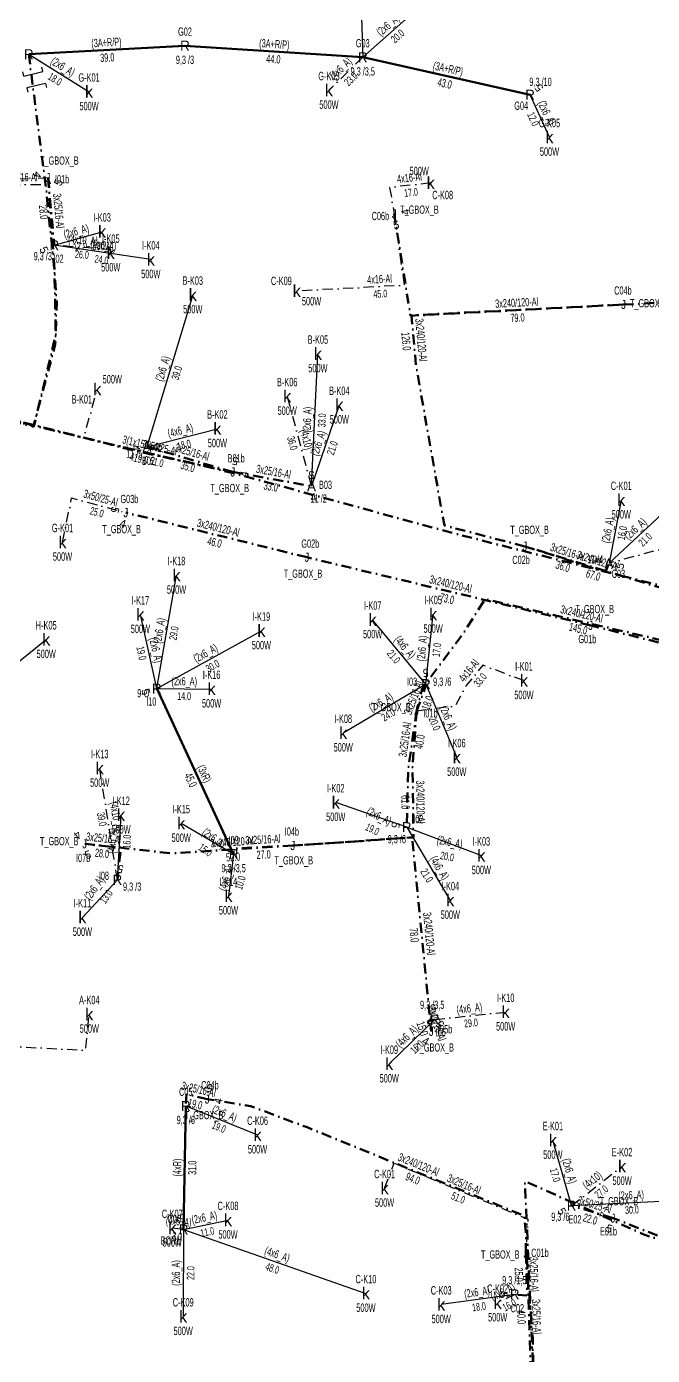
# Model space of a CAD drawing. Header units: millimetres. Extents: x 563565 to 566167, y 4094172 to 4096697.
# Drawn here: x 564455.6 to 564611.1, y 4095362.3 to 4095692.5 of the extents above; entities that cross this region are included whole.
import ezdxf
from ezdxf.enums import TextEntityAlignment as Align

# ---------------------------------------------------------------- set-up
doc = ezdxf.new("R2010")
doc.units = ezdxf.units.MM
doc.linetypes.add('DASHDOT', pattern=[5, 2.5, -1.25, 0, -1.25])
for name, color, linetype, lineweight in [('DIREK_AG_MEVCUT', 120, 'Continuous', 25), ('DIREK_BOX_YENI', 5, 'Continuous', 25), ('DIREK_OG_MEVCUT', 16, 'Continuous', 25), ('HAT_ABONE_HAVAI_MEVCUT', 56, 'Continuous', 30), ('HAT_ABONE_YERALTI_MEVCUT', 56, 'DASHDOT', 30), ('HAT_ABONE_YERALTI_YENI', 30, 'DASHDOT', 30), ('HAT_AG_HAVAI_MEVCUT', 126, 'Continuous', 50), ('HAT_AG_YERALTI_YENI', 3, 'DASHDOT', 50), ('HAT_BOX_YERALTI_YENI', 5, 'DASHDOT', 50), ('HAT_OG_YERALTI_YENI', 1, 'DASHDOT', 70), ('KOFRE_ABONE_MEVCUT', 6, 'Continuous', 25)]:
    doc.layers.add(name, color=color, linetype=linetype, lineweight=lineweight)
doc.layers.add('NIA_AG', color=5, linetype='Continuous')
doc.styles.add('Direk', font='B_CAD')
doc.styles.get("Standard").update_dxf_attribs({"font": 'Arial'})

# ---------------------------------------------------------------- blocks, each defined once
blk = doc.blocks.new('AG_NIA', base_point=(-64.4296, 129.8924))
at = {"layer": 'NIA_AG'}
for p, q in [((-64.429604, 132.292432), (-65.529604, 132.292432)), ((-64.429604, 127.492432), (-64.429604, 132.292432)), ((-64.429604, 127.492432), (-65.529604, 127.492432))]:
    blk.add_line(p, q, dxfattribs=at)

msp = doc.modelspace()

# ---------------------------------------------------------------- linework, layer by layer
at = {"layer": 'HAT_ABONE_HAVAI_MEVCUT'}
for p, q in [((564538.34, 4095708.89), (564539.12, 4095684.85)), ((564539.12, 4095684.85), (564554.05, 4095698.05)), ((564456.09, 4095685.6), (564471.09, 4095676.28)), ((564585.54, 4095664.97), (564580.71, 4095675.54)), ((564462.45, 4095638.14), (564474.32, 4095641.51)), ((564486.44, 4095634.56), (564462.45, 4095638.14)), ((564496.87, 4095625.82), (564485.49, 4095588.06)), ((564526.38, 4095578.26), (564527.97, 4095611.16)), ((564533.29, 4095598.43), (564526.38, 4095578.26)), ((564485.49, 4095588.06), (564502.99, 4095592.54)), ((564603.38, 4095574.81), (564600.33, 4095559.12)), ((564600.33, 4095559.12), (564615.87, 4095573.51)), ((564487.93, 4095527.95), (564492.84, 4095556.13)), ((564487.93, 4095527.95), (564483.84, 4095546.36)), ((564554.83, 4095529.08), (564541.58, 4095545.06)), ((564554.83, 4095529.08), (564556.61, 4095546.43)), ((564487.93, 4095527.95), (564513.93, 4095542.32)), ((564442.38, 4095525.67), (564460.44, 4095540.15)), ((564487.93, 4095527.95), (564501.55, 4095527.86)), ((564554.83, 4095529.08), (564534.27, 4095516.92)), ((564554.83, 4095529.08), (564562.49, 4095510.88)), ((564550.036075, 4095493.544816), (564532.4, 4095499.66)), ((564478.126916, 4095480.440283), (564479.03, 4095496.54)), ((564507.027222, 4095486.836264), (564493.99, 4095494.46)), ((564550.036075, 4095493.544816), (564568.6, 4095486.45)), ((564550.036075, 4095493.544816), (564560.89, 4095475.34)), ((564507.027222, 4095486.836264), (564505.75, 4095476.42)), ((564478.126916, 4095480.440283), (564469.44, 4095471.1)), ((564557.01, 4095445.72), (564545.7, 4095434.68)), ((564495.13, 4095424.27), (564512.97, 4095417.04)), ((564591.03, 4095399.47), (564586.37, 4095415.71)), ((564591.03, 4095399.47), (564620.82, 4095401)), ((564494.59, 4095393.55), (564505.63, 4095395.87)), ((564494.59, 4095393.55), (564491.77, 4095393.88)), ((564494.59, 4095393.55), (564494.49, 4095371.9)), ((564494.59, 4095393.55), (564539.91, 4095377.66)), ((564576.89, 4095377.42), (564558.62, 4095374.87))]:
    msp.add_line(p, q, dxfattribs=at)
at = {"layer": 'HAT_ABONE_YERALTI_MEVCUT', "flags": 128}
for points in [[(564539.12, 4095684.85), (564530.72, 4095676.64)], [(564476.48, 4095636.23), (564476.46, 4095637.07), (564462.45, 4095638.14)], [(564520.34, 4095600.59), (564526.38, 4095578.26)], [(564631.1, 4095567.36), (564600.33, 4095559.12)], [(564478.126916, 4095480.440283), (564473.73, 4095508.16)], [(564557.01, 4095445.72), (564574.64, 4095447.59)], [(564591.03, 4095399.47), (564603.58, 4095409.23)], [(564576.89, 4095377.42), (564572.66, 4095375.3)]]:
    msp.add_lwpolyline(points, dxfattribs=at)
at = {"layer": 'HAT_ABONE_YERALTI_YENI', "flags": 128}
for points in [[(564438.82, 4095672.9), (564450.842849, 4095672.981227), (564453.273604, 4095654.615522), (564460.903543, 4095654.936337)], [(564446.37, 4095653.16), (564461.5433, 4095653.224425), (564460.903543, 4095654.936337)], [(564556.01, 4095653.62), (564545.809193, 4095652.51352), (564546.954614, 4095645.947778)], [(564546.954614, 4095645.947778), (564549.413275, 4095628.204442), (564537.365836, 4095627.548799), (564522.72, 4095626.76)], [(564506.854148, 4095581.792313), (564469.727908, 4095590.272066), (564473.15, 4095602.36)], [(564464.49, 4095564.33), (564466.756187, 4095575.363478), (564480.235146, 4095571.696418)], [(564579.19, 4095529.94), (564568.99226, 4095533.777237), (564564.850973, 4095528.73567), (564562.060106, 4095523.604076), (564552.491284, 4095522.367535)], [(564440.532061, 4095399.637189), (564439.489679, 4095439.710087), (564470.196414, 4095438.0804), (564471.15, 4095447.03)], [(564544.55, 4095403.79), (564546.951427, 4095410.018507), (564580.163031, 4095396.115975), (564579.666, 4095387.615)]]:
    msp.add_lwpolyline(points, dxfattribs=at)
at = {"layer": 'HAT_AG_HAVAI_MEVCUT'}
for p, q in [((564456.09, 4095685.6), (564494.93, 4095687.73)), ((564494.93, 4095687.73), (564539.12, 4095684.85)), ((564539.12, 4095684.85), (564580.71, 4095675.54)), ((564487.93, 4095527.95), (564507.027222, 4095486.836264)), ((564495.13, 4095424.27), (564494.59, 4095393.55))]:
    msp.add_line(p, q, dxfattribs=at)
at = {"layer": 'HAT_AG_YERALTI_YENI', "flags": 128}
msp.add_lwpolyline([(564456.09, 4095685.6), (564460.298329, 4095653.274312), (564462.497895, 4095631.425295), (564462.793867, 4095615.775978), (564457.368272, 4095593.047134), (564408.684555, 4095605.511338), (564384.929247, 4095611.376847), (564345.469954, 4095613.520829), (564320.428747, 4095611.377663), (564317.608791, 4095589.494806), (564310.276906, 4095589.494806), (564309.135, 4095587.156)], dxfattribs=at)
at = {"layer": 'HAT_BOX_YERALTI_YENI', "flags": 128}
for points in [[(564460.903543, 4095654.936337), (564463.038031, 4095624.037761), (564462.699636, 4095613.547525), (564457.285321, 4095593.243843), (564429.424157, 4095600.575729), (564406.074923, 4095605.990044), (564383.740873, 4095611.517157), (564368.513112, 4095612.419543), (564344.993584, 4095613.665895), (564320.40357, 4095611.861123), (564317.019623, 4095589.188679), (564310.590123, 4095589.639872), (564309.135, 4095587.156)], [(564460.903543, 4095654.936337), (564462.45, 4095638.14)], [(564603.963228, 4095623.407178), (564550.988244, 4095620.617621), (564546.954614, 4095645.947778)], [(564603.963228, 4095623.407178), (564633.607717, 4095624.937857), (564634.13, 4095616.28)], [(564579.423188, 4095563.314743), (564559.398957, 4095568.491639), (564552.371554, 4095608.166823), (564551.201328, 4095620.724163), (564603.963228, 4095623.407178)], [(564506.854148, 4095581.792313), (564482.874695, 4095586.963863), (564457.778757, 4095593.371337), (564401.741773, 4095607.317679), (564384.454944, 4095611.856306), (564344.316868, 4095613.655778), (564320.355587, 4095612.254143), (564317.485573, 4095589.360774), (564310.076931, 4095589.761241), (564309.135, 4095587.156)], [(564506.854148, 4095581.792313), (564485.49, 4095588.06)], [(564506.854148, 4095581.792313), (564526.38, 4095578.26)], [(564525.254529, 4095560.594069), (564480.235146, 4095571.696418)], [(564644.421717, 4095550.602827), (564633.79238, 4095550.123422), (564614.508283, 4095552.627158), (564579.423188, 4095563.314743)], [(564579.423188, 4095563.314743), (564599.470392, 4095556.944316), (564600.33, 4095559.12)], [(564595.782, 4095543.678), (564525.254529, 4095560.594069)], [(564633.825, 4095490.441), (564620.08747, 4095489.974427), (564616.695445, 4095539.234495), (564569.527345, 4095550.206952), (564564.333424, 4095542.035183), (564553.87633, 4095527.907717), (564552.491284, 4095522.367535)], [(564633.825, 4095490.441), (564620.671558, 4095489.828301), (564616.938235, 4095538.366019), (564595.782, 4095543.678)], [(564552.491284, 4095522.367535), (564554.503316, 4095527.739811), (564554.83, 4095529.08)], [(564552.491284, 4095522.367535), (564551.504876, 4095508.554499), (564551.712632, 4095490.96442), (564521.736, 4095488.963)], [(564552.491284, 4095522.367535), (564550.397718, 4095507.694425), (564550.036075, 4095493.544816)], [(564521.736, 4095488.963), (564491.817867, 4095487.022346), (564470.003399, 4095489.376924)], [(564470.003399, 4095489.376924), (564479.016061, 4095488.429803), (564478.126916, 4095480.440283)], [(564521.736, 4095488.963), (564507.027222, 4095488.22131), (564507.027222, 4095486.836264)], [(564521.736, 4095488.963), (564551.380659, 4095490.96621), (564556.153105, 4095442.786389)], [(564633.825, 4095490.441), (564620.58383, 4095489.544721), (564631.180821, 4095385.58191), (564627.132226, 4095386.221162), (564601.349, 4095396.396)], [(564557.01, 4095445.72), (564555.330169, 4095445.328774), (564556.153105, 4095442.786389)], [(564500.461175, 4095425.962893), (564495.328282, 4095427.146952), (564495.13, 4095424.27)], [(564579.666, 4095387.615), (564579.631323, 4095392.926081), (564579.285061, 4095396.942714), (564525.272883, 4095418.940712), (564511.22852, 4095424.207348), (564500.461175, 4095425.962893)], [(564601.349, 4095396.396), (564591.03, 4095399.47)], [(564575.904, 4095285.516), (564582.865278, 4095285.248292), (564581.381715, 4095366.449068), (564579.666, 4095387.615)], [(564579.666, 4095387.615), (564579.929172, 4095377.153081), (564576.89, 4095377.42)], [(564580.89, 4095358.34), (564580.014044, 4095385.351445), (564579.666, 4095387.615)]]:
    msp.add_lwpolyline(points, dxfattribs=at)
at = {"layer": 'HAT_OG_YERALTI_YENI', "flags": 128}
for points in [[(564633.825, 4095490.441), (564627.687872, 4095489.869484), (564620.236095, 4095489.722385), (564615.086495, 4095553.039054), (564561.519902, 4095566.599613), (564506.925872, 4095581.526276), (564460.886768, 4095592.405952), (564437.762629, 4095598.704356), (564385.255191, 4095611.201682), (564345.755202, 4095613.721044), (564320.950574, 4095611.829111), (564319.780871, 4095596.353033), (564317.332011, 4095580.532397), (564308.682, 4095582.137)], [(564575.904, 4095285.516), (564582.475187, 4095285.478575), (564581.54053, 4095357.983906), (564579.423097, 4095405.557216), (564608.964663, 4095392.316547), (564629.928786, 4095385.300924), (564631.451427, 4095385.718529), (564630.194762, 4095398.091458), (564627.760185, 4095419.189678), (564620.107761, 4095489.209721), (564633.825, 4095490.441)]]:
    msp.add_lwpolyline(points, dxfattribs=at)

# ---------------------------------------------------------------- block references
at = {"layer": 'NIA_AG'}
for p, rotation in [((564457.248387, 4095680.736037), 283.395848), ((564457.942762, 4095677.82042), 103.395848)]:
    msp.add_blockref('AG_NIA', p, dxfattribs=dict(at, rotation=rotation))

# ---------------------------------------------------------------- texts
at = {"layer": 'DIREK_AG_MEVCUT', "linetype": 'ByBlock', "width": 0.53}
for s, p in [('G02', (564494.93, 4095691.23)), ('G03', (564539.12, 4095688.35)), ('9,3 /3', (564494.93, 4095684.23)), ('9,3 /3,5', (564539.12, 4095681.35)), ('9,3 /10', (564583.318349, 4095678.757623)), ('G04', (564578.505965, 4095672.821134)), ('9,3 /3', (564459.589873, 4095635.436593)), ('I02', (564463.499525, 4095634.801063)), ('9-O', (564484.584712, 4095526.816372)), ('I03', (564551.381772, 4095529.679767)), ('9,3 /6', (564558.87768, 4095529.683757)), ('I10', (564486.552182, 4095524.732607)), ('I02', (564552.944182, 4095495.492356)), ('I09', (564507.027222, 4095490.336264)), ('9,3 /6', (564547.587, 4095490.537656)), ('I08', (564474.779057, 4095481.460987)), ('9,3 /3,5', (564507.027222, 4095483.336264)), ('9,3 /3', (564481.803491, 4095478.754121)), ('9,3 /3,5', (564556.393104, 4095449.37411)), ('I06', (564558.499192, 4095442.552618)), ('C05', (564495.13, 4095427.77)), ('9,3 /6', (564495.13, 4095420.77)), ('C06', (564492.286461, 4095396.185092)), ('9,3 /6', (564588.240145, 4095396.708149)), ('E02', (564591.880352, 4095396.074871)), ('BORU', (564491.497821, 4095390.811341)), ('9,3 /1,5', (564576.799821, 4095380.95042)), ('C02', (564577.545835, 4095373.981995))]:
    msp.add_text(s, height=2.05, dxfattribs=at).set_placement(p, align=Align.MIDDLE_CENTER)
at = {"layer": 'DIREK_AG_MEVCUT', "linetype": 'ByBlock', "style": 'Direk'}
for p in [(564456.09, 4095685.6), (564494.93, 4095687.73), (564539.12, 4095684.85), (564580.71, 4095675.54), (564462.45, 4095638.14), (564487.93, 4095527.95), (564554.83, 4095529.08), (564550.036075, 4095493.544816), (564507.027222, 4095486.836264), (564478.126916, 4095480.440283), (564557.01, 4095445.72), (564495.13, 4095424.27), (564591.03, 4095399.47), (564494.59, 4095393.55), (564576.89, 4095377.42)]:
    msp.add_text('R', height=2.5, dxfattribs=at).set_placement(p, align=Align.MIDDLE_CENTER)
at = {"layer": 'DIREK_AG_MEVCUT', "color": 32, "style": 'Direk'}
for rotation, p in [(487.764215, (564582.923505, 4095677.254758)), (294.323454, (564459.898543, 4095636.986715)), (181.313036, (564554.765839, 4095531.879265)), (285.622822, (564485.233445, 4095527.19595)), (259.70615, (564547.281143, 4095494.045166)), (524.506233, (564478.87489, 4095483.138529)), (187.818572, (564556.629097, 4095448.493971)), (300.360799, (564588.613993, 4095398.054758)), (185.430343, (564494.325021, 4095396.337434)), (274.704417, (564574.099433, 4095377.190357))]:
    msp.add_text('5', height=2, rotation=rotation, dxfattribs=at).set_placement(p, align=Align.MIDDLE_CENTER)
at = {"layer": 'DIREK_BOX_YENI', "width": 0.53}
for s, p in [('T_GBOX_B', (564463.718338, 4095659.180883)), ('I01b', (564464.380839, 4095654.538323)), ('T_GBOX_B', (564553.211297, 4095646.991636)), ('C06b', (564543.496683, 4095645.406744)), ('C04b', (564603.783903, 4095626.902581)), ('T_GBOX_B', (564610.333312, 4095623.73686)), ('B01b', (564507.659455, 4095585.198407)), ('T_GBOX_B', (564506.064612, 4095577.809335)), ('G03b', (564481.11363, 4095575.084377)), ('T_GBOX_B', (564479.175071, 4095567.608135)), ('T_GBOX_B', (564580.582935, 4095567.435549)), ('G02b', (564526.081715, 4095563.994916)), ('C02b', (564578.474996, 4095559.945628)), ('T_GBOX_B', (564524.266342, 4095556.531283)), ('T_GBOX_B', (564596.780143, 4095547.744421)), ('G01b', (564594.947658, 4095540.278901)), ('T_GBOX_B', (564546.223974, 4095523.366957)), ('I01b', (564555.947614, 4095521.816368)), ('I04b', (564521.506142, 4095492.455444)), ('T_GBOX_B', (564463.672957, 4095490.051191)), ('I07b', (564469.630253, 4095485.896871)), ('T_GBOX_B', (564521.97829, 4095485.281663)), ('I05b', (564559.612586, 4095443.317417)), ('T_GBOX_B', (564556.989104, 4095438.783475)), ('C04b', (564501.136501, 4095429.397123)), ('T_GBOX_B', (564499.678535, 4095421.982943)), ('T_GBOX_B', (564602.799532, 4095400.593849)), ('E01b', (564600.205922, 4095393.087923)), ('T_GBOX_B', (564573.292383, 4095387.336256)), ('C01b', (564583.162658, 4095387.767923))]:
    msp.add_text(s, height=2.05, dxfattribs=at).set_placement(p, align=Align.MIDDLE_CENTER)
at = {"layer": 'DIREK_BOX_YENI', "color": 32, "style": 'Direk'}
for s, rotation, p in [('4', 254.42856, (564458.206313, 4095655.687968)), ('5', 65.438993, (564463.450197, 4095653.772484)), ('4', 459.259929, (564549.718125, 4095646.398336)), ('5', 9.683908, (564547.425609, 4095643.187676)), ('5', 168.308704, (564507.421536, 4095584.534223)), ('4', 439.266796, (564509.605162, 4095581.270852)), ('5', 255.80507, (564477.520638, 4095572.383039)), ('4', 345.122076, (564479.516217, 4095568.990288)), ('4', 578.960587, (564468.242799, 4095491.554144)), ('5', 376.480761, (564470.79774, 4095486.691961)), ('5', 128.901193, (564558.332149, 4095444.544731)), ('4', 329.866304, (564554.747451, 4095440.364792)), ('5', 167.942597, (564501.046071, 4095428.701122)), ('4', 439.807385, (564503.216987, 4095425.467411)), ('4', 252.174599, (564598.683417, 4095397.253129)), ('5', 339.701076, (564600.377629, 4095393.769893))]:
    msp.add_text(s, height=2, rotation=rotation, dxfattribs=at).set_placement(p, align=Align.MIDDLE_CENTER)
at = {"layer": 'DIREK_BOX_YENI', "style": 'Direk', "width": 0.8}
for p in [(564460.903543, 4095654.936337), (564546.954614, 4095645.947778), (564603.963228, 4095623.407178), (564506.854148, 4095581.792313), (564480.235146, 4095571.696418), (564579.423188, 4095563.314743), (564525.254529, 4095560.594069), (564595.782, 4095543.678), (564552.491284, 4095522.367535), (564470.003399, 4095489.376924), (564521.736, 4095488.963), (564556.153105, 4095442.786389), (564500.461175, 4095425.962893), (564601.349, 4095396.396), (564579.666, 4095387.615)]:
    msp.add_text('J', height=2.25, dxfattribs=at).set_placement(p, align=Align.MIDDLE_CENTER)
at = {"layer": 'DIREK_OG_MEVCUT', "linetype": 'ByBlock', "width": 0.53}
for s, p in [('11 /5', (564482.339132, 4095586.353557)), ('B02', (564485.858544, 4095584.579458)), ('B03', (564529.862369, 4095578.61086)), ('11 /2', (564528.173862, 4095575.204574)), ('11 /4', (564596.888846, 4095560.124943)), ('C03', (564602.659054, 4095556.507433))]:
    msp.add_text(s, height=2.05, dxfattribs=at).set_placement(p, align=Align.MIDDLE_CENTER)
at = {"layer": 'DIREK_OG_MEVCUT', "color": 32, "style": 'Direk'}
for s, rotation, p in [('4', 275.833717, (564482.704501, 4095587.775403)), ('5', 84.531057, (564488.277254, 4095587.793143)), ('5', 179.913757, (564526.384215, 4095581.059997)), ('4', 370.081671, (564526.870145, 4095575.503234)), ('4', 256.35983, (564597.608971, 4095559.780306)), ('5', 76.35983, (564603.051029, 4095558.459694))]:
    msp.add_text(s, height=2, rotation=rotation, dxfattribs=at).set_placement(p, align=Align.MIDDLE_CENTER)
at = {"layer": 'DIREK_OG_MEVCUT', "linetype": 'ByBlock', "style": 'Direk'}
for p in [(564485.49, 4095588.06), (564526.38, 4095578.26), (564600.33, 4095559.12)]:
    msp.add_text('A', height=2.5, dxfattribs=at).set_placement(p, align=Align.MIDDLE_CENTER)
at = {"layer": 'HAT_ABONE_HAVAI_MEVCUT', "lineweight": 30, "width": 0.53}
for s, rotation, p in [('(2x6_A)', 41.480732, (564546.021987, 4095692.086802, 282277.025)), ('(2x6_A)', 328.145938, (564464.038594, 4095681.661986, 282235.545)), ('(2x6_A)', 294.558203, (564583.898109, 4095670.608275, 282290.355)), ('(2x6_A)', 15.849722, (564468.152852, 4095640.642684, 282237.16)), ('(2x6_A)', 351.512451, (564474.570455, 4095637.190691, 282231.225)), ('(2x6_A)', 433.228395, (564490.366157, 4095607.185274, 282242.745)), ('(2x6_A)', 87.233147, (564526.325991, 4095594.751031, 282263.985)), ('(4x6_A)', 14.359337, (564494.029198, 4095591.123446, 282251.495)), ('(2x6_A)', 431.089155, (564529.03088, 4095588.620482, 282263.19)), ('(2x6_A)', 438.999391, (564601.020619, 4095567.127197, 282300.165)), ('(2x6_A)', 42.799607, (564607.522479, 4095566.938674, 282307.935)), ('(2x6_A)', 80.116175, (564489.547616, 4095542.185903, 282246.42)), ('(2x6_A)', 282.525512, (564486.71477, 4095537.339343, 282241.92)), ('(2x6_A)', 28.929091, (564500.518832, 4095535.878936, 282256.965)), ('(4x6_A)', 309.664214, (564548.859329, 4095537.612544, 282270.79)), ('(2x6_A)', 84.142311, (564554.874438, 4095537.841749, 282278.305)), ('(2x6_A)', 359.621399, (564494.745617, 4095528.754981, 282250.775)), ('(2x6_A)', 390.601755, (564544.117292, 4095523.731617, 282267.135)), ('(2x6_A)', 292.825209, (564559.443439, 4095520.309733, 282281.245)), ('(2x6_A)', 333.101436, (564542.71955, 4095495.378038, 282266.2)), ('(4x6_A)', 86.964098, (564477.836193, 4095490.080017, 282239.515)), ('(2x6_A)', 323.900617, (564501.58081, 4095489.976797, 282246.995)), ('(2x6_A)', 349.149613, (564560.595008, 4095488.849804, 282284.3)), ('(4x6_A)', 301.188074, (564557.307151, 4095482.900172, 282276.135)), ('(4x6_A)', 72.552812, (564506.149105, 4095480.524853, 282254.085)), ('(2x6_A)', 414.396971, (564473.198891, 4095477.809841, 282234.72)), ('(4x6_A)', 404.30787, (564550.761263, 4095440.808257, 282272.85)), ('(2x6_A)', 337.93881, (564504.369257, 4095421.442766, 282256.485)), ('(2x6_A)', 286.010611, (564589.517029, 4095407.824443, 282293.185)), ('(2x6_A)', 2.9401, (564605.881402, 4095401.083881, 282310.41)), ('(4x6_A)', 353.325531, (564493.278794, 4095394.559239, 282245.885)), ('(2x6_A)', 11.867732, (564499.935195, 4095395.541831, 282252.815)), ('(4x6_A)', 340.678424, (564517.531239, 4095386.407125, 282269.955)), ('(2x6_A)', 449.735356, (564493.690009, 4095382.728926, 282247.245)), ('(2x6_A)', 367.945618, (564567.637502, 4095376.98684, 282279.31))]:
    msp.add_text(s, height=2.05, rotation=rotation, dxfattribs=at).set_placement(p, align=Align.CENTER)
for s, rotation, p in [('20.0', 41.480732, (564547.148013, 4095690.813198, 282277.025)), ('18.0', 328.145938, (564463.141406, 4095680.218014, 282235.545)), ('12.0', 294.558203, (564582.351891, 4095669.901725, 282290.355)), ('12.0', 15.849722, (564468.617148, 4095639.007316, 282237.16)), ('24.0', 351.512451, (564474.319545, 4095635.509309, 282231.225)), ('39.0', 433.228395, (564491.993843, 4095606.694726, 282242.745)), ('33.0', 87.233147, (564528.024009, 4095594.668969, 282263.985)), ('18.0', 14.359337, (564494.450802, 4095589.476554, 282251.495)), ('21.0', 431.089155, (564530.63912, 4095588.069518, 282263.19)), ('16.0', 438.999391, (564602.689381, 4095566.802803, 282300.165)), ('21.0', 42.799607, (564608.677521, 4095565.691326, 282307.935)), ('29.0', 80.116175, (564491.222384, 4095541.894097, 282246.42)), ('19.0', 282.525512, (564485.05523, 4095536.970657, 282241.92)), ('17.0', 84.142311, (564556.565562, 4095537.668251, 282278.305)), ('30.0', 28.929091, (564501.341168, 4095534.391064, 282256.965)), ('21.0', 309.664214, (564547.550671, 4095536.527456, 282270.79)), ('14.0', 359.621399, (564494.734383, 4095527.055019, 282250.775)), ('24.0', 390.601755, (564544.982708, 4095522.268383, 282267.135)), ('20.0', 292.825209, (564557.876561, 4095519.650267, 282281.245)), ('19.0', 333.101436, (564541.95045, 4095493.861962, 282266.2)), ('16.0', 86.964098, (564479.533807, 4095489.989983, 282239.515)), ('15.0', 323.900617, (564500.57919, 4095488.603203, 282246.995)), ('20.0', 349.149613, (564560.274992, 4095487.180196, 282284.3)), ('21.0', 301.188074, (564555.852849, 4095482.019828, 282276.135)), ('10.0', 72.552812, (564507.770895, 4095480.015147, 282254.085)), ('13.0', 414.396971, (564474.581109, 4095476.820159, 282234.72)), ('16.0', 404.30787, (564551.948737, 4095439.591743, 282272.85)), ('19.0', 337.93881, (564503.730743, 4095419.867234, 282256.485)), ('17.0', 286.010611, (564587.882971, 4095407.355557, 282293.185)), ('30.0', 2.9401, (564605.968598, 4095399.386119, 282310.41)), ('3.0', 353.325531, (564493.081206, 4095392.870761, 282245.885)), ('11.0', 11.867732, (564500.284805, 4095393.878169, 282252.815)), ('22.0', 449.735356, (564495.389991, 4095382.721074, 282247.245)), ('48.0', 340.678424, (564516.968761, 4095384.802875, 282269.955)), ('18.0', 367.945618, (564567.872498, 4095375.30316, 282279.31))]:
    msp.add_text(s, height=1.9, rotation=rotation, dxfattribs=at).set_placement(p, align=Align.TOP_CENTER)
at = {"layer": 'HAT_ABONE_YERALTI_MEVCUT', "lineweight": 30, "width": 0.53}
for s, rotation, p in [('(4x6_A)', 404.344628, (564534.325873, 4095681.352876)), ('(4x10_A)', 355.63257, (564469.519729, 4095638.452532)), ('(4x10)', 285.13564, (564524.180514, 4095589.646939)), ('(4x10_A)', 280.601395, (564476.870491, 4095496.001379)), ('(4x6_A)', 6.054679, (564565.735344, 4095447.500258)), ('(4x10)', 37.871823, (564596.783187, 4095405.020978)), ('(4x6_A)', 386.619206, (564574.39415, 4095377.119903))]:
    msp.add_text(s, height=2.05, rotation=rotation, dxfattribs=at).set_placement(p, align=Align.CENTER)
for s, rotation, p in [('23.0', 404.344628, (564535.514127, 4095680.137124)), ('26.0', 355.63257, (564469.390271, 4095636.757468)), ('36.0', 285.13564, (564522.539486, 4095589.203061)), ('39.0', 280.601395, (564475.199509, 4095495.688621)), ('29.0', 6.054679, (564565.914656, 4095445.809742)), ('27.0', 37.871823, (564597.826813, 4095403.679022)), ('16.0', 386.619206, (564575.15585, 4095375.600097))]:
    msp.add_text(s, height=1.9, rotation=rotation, dxfattribs=at).set_placement(p, align=Align.TOP_CENTER)
at = {"layer": 'HAT_ABONE_YERALTI_YENI', "lineweight": 30, "width": 0.53}
for s, rotation, p in [('3x25/16-Al', 0.243273, (564453.953041, 4095654.042205)), ('4x16-Al', 366.190658, (564550.817935, 4095653.911804)), ('4x16-Al', 363.115065, (564543.343365, 4095628.725364)), ('3x50/25-Al', 347.134157, (564488.480297, 4095586.86085)), ('3x50/25-Al', 344.780577, (564473.718805, 4095574.350136)), ('4x16-Al', 410.599339, (564566.264799, 4095531.795982)), ('3x25/16-Al', 337.285588, (564563.885447, 4095403.851315))]:
    msp.add_text(s, height=2.05, rotation=rotation, dxfattribs=at).set_placement(p, align=Align.CENTER)
for s, rotation, p in [('17.0', 366.190658, (564551.001258, 4095652.221717)), ('45.0', 363.115065, (564543.435745, 4095627.027876)), ('51.0', 347.134157, (564488.101759, 4095585.20353)), ('25.0', 344.780577, (564473.272528, 4095572.709759)), ('33.0', 410.599339, (564567.578434, 4095530.716925)), ('51.0', 337.285588, (564563.229012, 4095402.283166))]:
    msp.add_text(s, height=1.9, rotation=rotation, dxfattribs=at).set_placement(p, align=Align.TOP_CENTER)
at = {"layer": 'HAT_AG_HAVAI_MEVCUT', "lineweight": 30, "width": 0.53}
for s, rotation, p in [('(3A+R/P)', 3.138978, (564475.463456, 4095687.513725, 282247.465)), ('(3A+R/P)', 356.271129, (564517.08028, 4095687.138201, 282269.56)), ('(3A+R/P)', 347.382244, (564560.100679, 4095681.024472, 282290.355)), ('(3xR)', 294.786745, (564498.821693, 4095506.391356, 282254.085)), ('(4xR)', 448.992951, (564494.010131, 4095408.924939, 282247.295))]:
    msp.add_text(s, height=2.05, rotation=rotation, dxfattribs=at).set_placement(p, align=Align.CENTER)
for s, rotation, p in [('39.0', 3.138978, (564475.556544, 4095685.816275, 282247.465)), ('44.0', 356.271129, (564516.96972, 4095685.441799, 282269.56)), ('43.0', 347.382244, (564559.729321, 4095679.365528, 282290.355)), ('45.0', 294.786745, (564497.278307, 4095505.678644, 282254.085)), ('31.0', 448.992951, (564495.709869, 4095408.895061, 282247.295))]:
    msp.add_text(s, height=2.05, rotation=rotation, dxfattribs=at).set_placement(p, align=Align.TOP_CENTER)
at = {"layer": 'HAT_BOX_YERALTI_YENI', "lineweight": 30, "width": 0.53}
for s, rotation, p in [('3x25/16-Al', 275.260453, (564462.523192, 4095646.616099)), ('3x240/120-Al', 363.014297, (564577.431039, 4095622.861224)), ('3x240/120-Al', 275.324052, (564552.632774, 4095614.524363)), ('3x25/16-Al', 343.649679, (564496.411357, 4095585.741781)), ('3x25/16-Al', 349.745841, (564516.768387, 4095580.86258)), ('3x240/120-Al', 346.146566, (564502.948361, 4095566.970518)), ('3x25/16-Al', 342.371236, (564589.704211, 4095560.939612)), ('3x240/120-Al', 343.058271, (564597.213425, 4095558.784062)), ('3x240/120-Al', 346.512035, (564560.716351, 4095552.962425)), ('3x240/120-Al', 346.904498, (564593.303984, 4095545.548618)), ('3x25/16-Al', 69.468004, (564552.701295, 4095525.351793)), ('3x25/16-Al', 441.879816, (564550.603023, 4095515.151042)), ('3x240/120-Al', 270.67669, (564552.458695, 4095499.769498)), ('3x25/16-Al', 354.000933, (564474.598565, 4095489.748708)), ('3x25/16-Al', 362.887226, (564514.338551, 4095489.441132)), ('3x240/120-Al', 363.711593, (564506.721664, 4095488.840946)), ('3x240/120-Al', 275.656973, (564554.612742, 4095466.960086)), ('3x25/16-Al', 287.93608, (564556.550327, 4095444.319344)), ('3x25/16-Al', 347.010201, (564498.085789, 4095427.383171)), ('3x240/120-Al', 337.83999, (564552.599587, 4095408.728927)), ('3x50/25-Al', 343.411359, (564596.432174, 4095398.747622)), ('3x25/16-Al', 271.440986, (564580.647317, 4095382.405416)), ('3x25/16-Al', 271.857399, (564581.301575, 4095371.873273))]:
    msp.add_text(s, height=2.05, rotation=rotation, dxfattribs=at).set_placement(p, align=Align.CENTER)
for s, rotation, p in [('28.0', 275.260453, (564460.830352, 4095646.460238)), ('79.0', 363.014297, (564577.520433, 4095621.163576)), ('126.0', 275.324052, (564550.940108, 4095614.366623)), ('35.0', 343.649679, (564495.932791, 4095584.110532)), ('33.0', 349.745841, (564516.465761, 4095579.189733)), ('46.0', 346.146566, (564502.541315, 4095565.319969)), ('36.0', 342.371236, (564589.189369, 4095559.319446)), ('67.0', 343.058271, (564596.718046, 4095557.157839)), ('73.0', 346.512035, (564560.319841, 4095551.309313)), ('145.0', 346.904498, (564592.918807, 4095543.892829)), ('18.0', 69.468004, (564554.293305, 4095524.755552)), ('40.0', 441.879816, (564552.285979, 4095514.910917)), ('61.0', 270.67669, (564550.758813, 4095499.749421)), ('28.0', 354.000933, (564474.420894, 4095488.058018)), ('52.0', 363.711593, (564506.831712, 4095487.144512)), ('27.0', 362.887226, (564514.42418, 4095487.74329)), ('78.0', 275.656973, (564552.921021, 4095466.792513)), ('15.0', 287.93608, (564554.932946, 4095443.795819)), ('19.0', 347.010201, (564497.703668, 4095425.726674)), ('94.0', 337.83999, (564551.958357, 4095407.154499)), ('22.0', 343.411359, (564595.946826, 4095397.118378)), ('25.0', 271.440986, (564578.947855, 4095382.362665)), ('40.0', 271.857399, (564579.602468, 4095371.818172))]:
    msp.add_text(s, height=2.05, rotation=rotation, dxfattribs=at).set_placement(p, align=Align.TOP_CENTER)
at = {"layer": 'HAT_OG_YERALTI_YENI', "lineweight": 30, "width": 0.53}
msp.add_text('3(1x150)-AL', height=2.05, rotation=346.704134, dxfattribs=at).set_placement((564484.101803, 4095587.79333), align=Align.CENTER)
msp.add_text('419.0', height=2.05, rotation=346.704134, dxfattribs=at).set_placement((564483.710837, 4095586.138898), align=Align.TOP_CENTER)
at = {"layer": 'KOFRE_ABONE_MEVCUT', "linetype": 'ByBlock', "width": 0.6}
for s, p in [('G-K01', (564471.09, 4095678.78)), ('G-K03', (564530.72, 4095679.14)), ('G-K05', (564585.54, 4095667.47)), ('I-K03', (564474.32, 4095644.01)), ('I-K05', (564476.48, 4095638.73)), ('I-K04', (564486.44, 4095637.06)), ('B-K03', (564496.87, 4095628.32)), ('B-K05', (564527.97, 4095613.66)), ('B-K06', (564520.34, 4095603.09)), ('B-K04', (564533.29, 4095600.93)), ('B-K02', (564502.99, 4095595.04)), ('C-K01', (564603.38, 4095577.31)), ('G-K01', (564464.49, 4095566.83)), ('I-K18', (564492.84, 4095558.63)), ('I-K17', (564483.84, 4095548.86)), ('I-K05', (564556.61, 4095548.93)), ('I-K07', (564541.58, 4095547.56)), ('H-K05', (564460.44, 4095542.65)), ('I-K19', (564513.93, 4095544.82)), ('I-K01', (564579.19, 4095532.44)), ('I-K16', (564501.55, 4095530.36)), ('I-K08', (564534.27, 4095519.42)), ('I-K06', (564562.49, 4095513.38)), ('I-K13', (564473.73, 4095510.66)), ('I-K02', (564532.4, 4095502.16)), ('I-K12', (564479.03, 4095499.04)), ('I-K15', (564493.99, 4095496.96)), ('I-K03', (564568.6, 4095488.95)), ('I-K14', (564505.75, 4095478.92)), ('I-K04', (564560.89, 4095477.84)), ('I-K11', (564469.44, 4095473.6)), ('I-K10', (564574.64, 4095450.09)), ('A-K04', (564471.15, 4095449.53)), ('I-K09', (564545.7, 4095437.18)), ('C-K06', (564512.97, 4095419.54)), ('E-K01', (564586.37, 4095418.21)), ('E-K02', (564603.58, 4095411.73)), ('C-K01', (564544.55, 4095406.29)), ('C-K08', (564505.63, 4095398.37)), ('C-K07', (564491.77, 4095396.38)), ('C-K10', (564539.91, 4095380.16)), ('C-K03', (564558.62, 4095377.37)), ('C-K02', (564572.66, 4095377.8)), ('C-K09', (564494.49, 4095374.4))]:
    msp.add_text(s, height=2.1, dxfattribs=at).set_placement(p, align=Align.CENTER)
at = {"layer": 'KOFRE_ABONE_MEVCUT', "linetype": 'ByBlock', "style": 'Direk'}
for p in [(564471.09, 4095676.28), (564530.72, 4095676.64), (564585.54, 4095664.97), (564556.01, 4095653.62), (564474.32, 4095641.51), (564476.48, 4095636.23), (564486.44, 4095634.56), (564496.87, 4095625.82), (564522.72, 4095626.76), (564527.97, 4095611.16), (564473.15, 4095602.36), (564520.34, 4095600.59), (564533.29, 4095598.43), (564502.99, 4095592.54), (564603.38, 4095574.81), (564464.49, 4095564.33), (564492.84, 4095556.13), (564483.84, 4095546.36), (564556.61, 4095546.43), (564541.58, 4095545.06), (564460.44, 4095540.15), (564513.93, 4095542.32), (564579.19, 4095529.94), (564501.55, 4095527.86), (564534.27, 4095516.92), (564562.49, 4095510.88), (564473.73, 4095508.16), (564532.4, 4095499.66), (564479.03, 4095496.54), (564493.99, 4095494.46), (564568.6, 4095486.45), (564505.75, 4095476.42), (564560.89, 4095475.34), (564469.44, 4095471.1), (564471.15, 4095447.03), (564574.64, 4095447.59), (564545.7, 4095434.68), (564512.97, 4095417.04), (564586.37, 4095415.71), (564603.58, 4095409.23), (564544.55, 4095403.79), (564505.63, 4095395.87), (564491.77, 4095393.88), (564539.91, 4095377.66), (564558.62, 4095374.87), (564572.66, 4095375.3), (564494.49, 4095371.9)]:
    msp.add_text('k', height=3, dxfattribs=at).set_placement(p, align=Align.MIDDLE_CENTER)
at = {"layer": 'KOFRE_ABONE_MEVCUT', "linetype": 'ByBlock', "width": 0.6}
for p in [(564471.09, 4095673.78), (564530.72, 4095674.14), (564585.54, 4095662.47), (564474.32, 4095639.01), (564476.48, 4095633.73), (564486.44, 4095632.06), (564496.87, 4095623.32), (564527.97, 4095608.66), (564520.34, 4095598.09), (564533.29, 4095595.93), (564502.99, 4095590.04), (564603.38, 4095572.31), (564464.49, 4095561.83), (564492.84, 4095553.63), (564483.84, 4095543.86), (564541.58, 4095542.56), (564556.61, 4095543.93), (564460.44, 4095537.65), (564513.93, 4095539.82), (564501.55, 4095525.36), (564579.19, 4095527.44), (564534.27, 4095514.42), (564562.49, 4095508.38), (564473.73, 4095505.66), (564532.4, 4095497.16), (564479.03, 4095494.04), (564493.99, 4095491.96), (564568.6, 4095483.95), (564505.75, 4095473.92), (564560.89, 4095472.84), (564469.44, 4095468.6), (564471.15, 4095444.53), (564574.64, 4095445.09), (564545.7, 4095432.18), (564512.97, 4095414.54), (564586.37, 4095413.21), (564603.58, 4095406.73), (564544.55, 4095401.29), (564505.63, 4095393.37), (564491.77, 4095391.38), (564539.91, 4095375.16), (564572.66, 4095372.8), (564494.49, 4095369.4), (564558.62, 4095372.37)]:
    msp.add_text('500W', height=2.1, dxfattribs=at).set_placement(p, align=Align.TOP_CENTER)
for s, p in [('500W', (564553.152118, 4095656.600143)), ('C-K08', (564558.986622, 4095650.628509)), ('C-K09', (564518.885492, 4095629.285666)), ('500W', (564526.3992, 4095624.243915)), ('500W', (564476.856089, 4095604.857268)), ('B-K01', (564469.29021, 4095599.852765))]:
    msp.add_text(s, height=2.1, dxfattribs=at).set_placement(p, align=Align.MIDDLE_CENTER)

doc.saveas('drawing.dxf')
